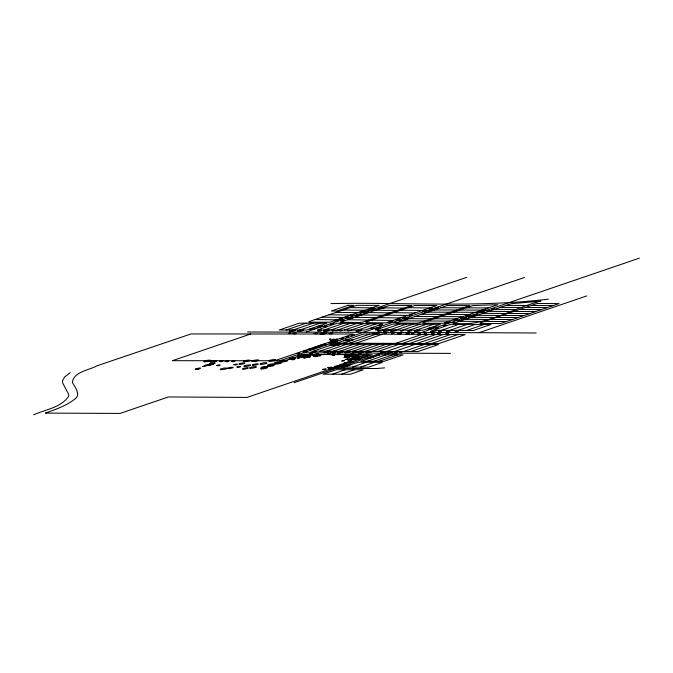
<?xml version="1.0" encoding="UTF-8"?>
<svg xmlns="http://www.w3.org/2000/svg" width="673" height="673" viewBox="0 0 673 673"><rect width="100%" height="100%" fill="white"/><g stroke="black" fill="none" stroke-linecap="round" stroke-linejoin="round"><path stroke-width="1.01" d="M332.765 345.131L332.134 341.245L333.455 339.402L335.44 341.27M70.211 372.665L64.701 376.888L62.379 380.926L62.732 383.072L68.671 394.378L68.646 396.33C60.999 407.636 45.293 409.554 33.65 414.829M332.462 374.205L350.305 374.297L363.21 369.78L336.365 369.662L323.149 374.163L332.462 374.205L345.316 369.704M352.358 367.113L366.137 362.293L382.373 362.352L368.594 367.18L343.928 367.079L358.12 362.251L366.137 362.293M360.476 367.138L374.255 362.31M341.362 374.255L354.267 369.738M315.023 319.549L308.814 321.677L308.924 322.165L329.753 322.216L379.193 305.374L356.766 305.332L315.023 319.549L336.803 319.826M404.002 308.066L411.607 305.466L389.532 305.399L340.143 322.232L359.912 322.527L362.907 322.056L404.002 308.066L382.483 307.805M402.227 320.861L447.217 305.55L469.746 305.592L419.708 322.661L416.722 323.149L395.774 323.057L402.227 320.861L424.671 320.979M427.826 320.979L472.942 305.584L497.793 304.676L443.314 323.284L422.93 323.183L422.812 322.678L427.826 320.979L449.707 321.088M409.697 343.449L438.863 343.567L465.169 334.616L363.538 334.018L336.736 343.163L409.697 343.449L435.986 334.456M250.735 333.985L172.355 360.694L285.108 360.736L303.565 354.452L372.295 354.721L246.974 397.423L168.427 396.952L120.046 413.424L45.369 413.104C55.379 409.428 65.836 406.012 74.367 399.4C81.534 395.017 75.073 387.48 72.373 382.407C73.433 371.765 89.383 370.116 97.047 365.784L190.972 333.959L353.148 334.01L274.727 360.728M286.176 330.006L306.888 329.997L326.834 323.208L299.435 323.141L279.303 329.997L286.176 330.006L306.257 323.166M293.142 329.989L313.138 323.183M300.015 329.997L320.003 323.191M306.257 331.999L466.784 277.318M324.033 330.014L343.659 323.334L382.887 323.898L364.892 330.022L317.32 330.006L337.165 323.233L343.659 323.334M330.897 329.997L350.246 323.419M337.72 330.006L356.732 323.52M408.217 307.687L414.753 305.466L436.878 305.508L385.806 322.905L365.986 322.611L365.919 322.106L408.217 307.687L429.685 307.965M351.306 330.014L369.814 323.713M358.12 330.014L376.3 323.814M279.943 360.728L524.561 277.436M319.734 351.197L340.378 344.181L438.476 344.568L417.84 351.6L313.164 351.18L333.858 344.147L340.378 344.181M343.146 343.18L369.948 334.052M382.104 330.064L399.678 324.075L440.436 324.26L422.863 330.25L375.273 330.022L392.855 324.05L399.678 324.075M349.556 343.205L376.266 334.102M326.296 351.222L346.94 344.197M388.876 330.098L406.458 324.108M355.916 343.238L382.634 334.144M333.177 351.256L353.821 344.223M395.699 330.123L413.23 324.15M339.638 351.281L360.232 344.256M402.479 330.157L420.061 324.167M346.057 351.298L366.692 344.282M409.26 330.191L426.833 324.201M352.467 351.331L373.103 344.298M416.082 330.216L433.614 324.243M358.877 351.356L379.522 344.332M365.296 351.39L385.932 344.357M421.954 332.327L639.35 258.171M476.921 315.351L453.602 323.318C484.577 327.213 511.766 308.335 540.873 301.134L511.059 303.716L476.921 315.351L498.903 315.444M371.706 351.415L392.351 344.391M395.531 343.398L422.064 334.363M378.167 351.432L398.811 344.416M402.563 343.415L428.995 334.414M441.429 330.325L458.961 324.352M450.557 353.392L380.952 353.123L294.269 382.651M386.285 351.466L406.879 344.45M449.648 330.367L467.18 324.394M416.881 343.474L443.28 334.489M394.361 351.508L415.048 344.475M367.248 361.275L386.26 354.797L403.018 354.873L384.005 361.351L360.989 361.258L380.06 354.78L386.26 354.797M457.926 330.401L473.388 330.477L490.869 324.504L450.683 324.319L433.151 330.292L457.926 330.401L475.407 324.428M484.476 321.433L480.076 322.939L480.194 323.452L500.569 323.545L559.053 303.599L537.071 303.506L484.476 321.433L506.416 321.551M424.234 343.508L450.574 334.531M373.759 361.292L392.729 354.831M403.464 351.542L424.15 344.509M466.566 330.46L484.148 324.47M378.832 361.334L397.852 354.856M431.578 343.55L457.817 334.582M410.648 351.567L431.292 344.551M247.639 331.982L479.033 332.681L586.755 295.918M344.483 330.006L363.277 323.629M548.47 299.14C476.248 307.889 403.388 302.076 330.889 303.607M384.569 367.862L376.787 368.526L336.206 368.4M506.138 305.391L528.12 305.483M531.224 305.5L553.206 305.601M500.3 307.384L522.282 307.477M525.386 307.502L547.368 307.595M440.765 307.738L463.117 307.855M466.355 307.822L488.295 307.931M494.504 309.361L516.435 309.479M519.539 309.479L541.471 309.588M459.962 310.017L481.843 310.127M434.321 309.933L456.765 310.026M488.657 311.363L510.546 311.473M513.692 311.473L535.632 311.582M453.518 312.205L475.399 312.322M427.868 312.129L450.321 312.222M482.819 313.357L504.75 313.45M507.854 313.467L529.836 313.568M421.466 314.299L443.869 314.417M447.065 314.4L468.997 314.51M502.008 315.469L523.989 315.561M440.672 316.596L462.553 316.705M415.022 316.495L437.517 316.588M471.083 317.345L493.065 317.446M496.169 317.463L518.151 317.555M434.22 318.783L456.159 318.893M408.57 318.691L431.073 318.783M465.287 319.33L487.218 319.439M490.323 319.456L512.304 319.549M459.449 321.324L481.33 321.433M479.033 332.681L536.204 332.992M303.271 352.778L380.952 353.123M329.635 339.318L337.535 339.369M332.134 341.245L335.381 341.27L336.012 345.156M332.428 343.087L335.684 343.112M329.56 345.114L339.486 345.173M375.484 310.194L396.944 310.455M343.087 309.992L364.909 310.253M393.562 312.676L415.073 312.937M368.476 312.583L389.945 312.844M336.079 312.381L357.859 312.642M361.426 314.972L382.945 315.233M386.277 315.166L407.745 315.427M329.08 314.771L350.86 315.031M371.622 320.155L393.091 320.415M350.137 307.586L371.917 307.864M400.931 310.177L422.358 310.455M354.419 317.362L375.845 317.631M378.949 317.656L400.418 317.925M322.081 317.16L343.81 317.437M347.419 319.751L368.838 320.02M372.825 356.984L373.473 357.127L369.427 357.792L375.618 356.278L371.572 356.942L372.219 357.085M336.912 338.687L337.964 345.165M337.4 345.165L336.761 341.203L333.53 339.234L330.931 341.169L331.57 345.131M334.355 345.148L334.128 343.71L333.615 343.71L333.85 345.14M330.031 338.645L331.082 345.123M195.363 369.149C198.594 370.31 201.479 367.273 195.363 369.149M196.928 368.56C200.15 369.721 203.044 366.684 196.928 368.56M202.59 366.491L204.962 366.188L202.59 366.491M213.274 361.502C216.496 362.671 219.381 359.626 213.274 361.502M219.457 361.46C222.679 362.621 225.564 359.584 219.457 361.46M216.555 365.473C219.785 366.634 222.67 363.597 216.555 365.473M225.152 361.51C228.374 362.68 231.268 359.634 225.152 361.51M231.394 361.502C234.625 362.663 237.51 359.618 231.394 361.502M233.859 364.699C237.081 365.86 239.967 362.823 233.859 364.699M236.997 366.987C240.387 368.215 243.433 365.01 236.997 366.987M288.414 333.455L290.786 333.152L288.414 333.455M292.57 333.53C295.8 334.691 298.686 331.646 292.57 333.53M291.216 359.533C294.446 360.703 297.331 357.657 291.216 359.533M297.062 353.518L299.435 353.216L297.062 353.518M314.165 333.539C317.387 334.7 320.281 331.663 314.165 333.539M317.95 330.805C321.172 331.966 324.066 328.929 317.95 330.805M297.407 358.112L299.779 357.8L297.407 358.112M303.885 351.213L306.981 350.818L303.885 351.213M323.646 326.514C326.876 327.675 329.762 324.638 323.646 326.514M330.325 324.243C333.556 325.404 336.441 322.359 330.325 324.243M303.809 357.952L306.181 357.641L303.809 357.952M334.574 320.853C337.796 322.014 340.681 318.968 334.574 320.853M309.874 353.838L312.247 353.535L309.874 353.838M307.872 357.136L310.245 356.825L307.872 357.136M339.268 319.296C342.49 320.457 345.384 317.42 339.268 319.296M329.198 333.547C332.42 334.708 335.305 331.671 329.198 333.547M312.869 355.537C316.091 356.698 318.977 353.653 312.869 355.537M332.361 330.813L334.733 330.502L332.361 330.813M340.631 320.752C343.861 321.921 346.746 318.876 340.631 320.752M344.652 317.463C347.874 318.623 350.759 315.587 344.652 317.463M313.879 356.404C317.101 357.565 319.995 354.528 313.879 356.404M316.083 353.88L318.455 353.569L316.083 353.88M335.591 330.746L337.964 330.443L335.591 330.746M317.395 355.798C320.626 356.959 323.511 353.922 317.395 355.798M328.441 342.742L332.05 342.279L328.441 342.742M350.583 315.435C353.805 316.596 356.698 313.559 350.583 315.435M340.042 330.763L342.414 330.46L340.042 330.763M334.178 340.748L337.787 340.286L334.178 340.748M327.81 353.88L330.182 353.577L327.81 353.88M340.328 338.746L343.423 338.351L340.328 338.746M347.79 330.771L350.162 330.46L347.79 330.771M366.869 309.908C370.091 311.069 372.977 308.024 366.869 309.908M332.47 353.939L334.851 353.628L332.47 353.939M346.057 336.879L348.631 336.542L346.057 336.879M332.218 355.495L334.59 355.184L332.218 355.495M322.611 369.418C325.833 370.587 328.718 367.542 322.611 369.418M371.269 308.402C374.499 309.563 377.385 306.518 371.269 308.402M351.264 335.003L354.36 334.599L351.264 335.003M371.387 310.287C374.609 311.448 377.494 308.402 371.387 310.287M337.442 353.956L339.815 353.653L337.442 353.956M327.785 367.752C331.007 368.913 333.901 365.876 327.785 367.752M344.046 357.203L346.418 356.9L344.046 357.203M341.934 360.938L344.307 360.635L341.934 360.938M345.215 359.466L347.588 359.163L345.215 359.466M347.075 357.91L349.447 357.607L347.075 357.91M370.596 328.382C373.818 329.543 376.712 326.498 370.596 328.382M350.566 354.301L353.148 353.964L350.566 354.301M344.054 363.109L346.427 362.797L344.054 363.109M341.161 367.138C344.383 368.299 347.276 365.262 341.161 367.138M348.034 360.947C351.256 362.108 354.149 359.071 348.034 360.947M344.685 365.927C347.907 367.088 350.793 364.051 344.685 365.927M372.203 333.522L374.272 333.261L372.203 333.522M379.042 325.53C382.272 326.691 385.158 323.654 379.042 325.53M348.311 364.892L350.692 364.589L348.311 364.892M358.086 354.393L361.182 353.998L358.086 354.393M375.399 333.64C378.621 334.809 381.507 331.764 375.399 333.64M377.898 330.923C381.12 332.083 384.014 329.047 377.898 330.923M389.028 322.165C392.25 323.326 395.144 320.281 389.028 322.165M361.552 357.186C364.774 358.347 367.66 355.31 361.552 357.186M384.157 333.581L386.529 333.27L384.157 333.581M395.842 319.818C399.064 320.987 401.949 317.942 395.842 319.818M393.873 322.603L396.246 322.3L393.873 322.603M367.222 358.255C370.453 359.416 373.338 356.379 367.222 358.255M399.106 320.785L401.478 320.483L399.106 320.785M402.075 317.757C405.297 318.926 408.183 315.881 402.075 317.757M391.501 333.631L393.882 333.328L391.501 333.631M376.047 355.277C379.269 356.438 382.163 353.401 376.047 355.277M409.714 315.267L412.086 314.964L409.714 315.267M397.777 333.707C401.007 334.868 403.893 331.823 397.777 333.707M400.729 330.948L403.11 330.645L400.729 330.948M385.091 354.2C388.313 355.361 391.198 352.324 385.091 354.2M422.316 310.791C425.546 311.952 428.432 308.915 422.316 310.791M407.838 331.023C411.06 332.184 413.945 329.147 407.838 331.023M406.164 333.758C409.386 334.918 412.28 331.882 406.164 333.758M424.478 312.146L426.85 311.843L424.478 312.146M392.569 354.334C395.791 355.504 398.685 352.459 392.569 354.334M428.777 308.629C431.999 309.79 434.893 306.753 428.777 308.629M394.698 352.366L397.078 352.063L394.698 352.366M411.481 333.758L413.853 333.455L411.481 333.758M399.367 352.433L401.747 352.13L399.367 352.433M434.943 308.369C438.165 309.538 441.051 306.493 434.943 308.369M418.009 333.808L420.381 333.505L418.009 333.808M424.209 333.816L426.581 333.514L424.209 333.816M433.589 327.103L435.961 326.792L433.589 327.103M431.536 333.816L433.917 333.514L431.536 333.816M435.902 328.315L438.274 328.012L435.902 328.315M438.426 331.225C441.648 332.386 444.533 329.341 438.426 331.225M443.347 325.715L445.728 325.412L443.347 325.715M437.66 333.892L440.033 333.581L437.66 333.892M453.947 319.986C457.169 321.147 460.054 318.11 453.947 319.986M452.121 322.737L454.494 322.434L452.121 322.737M446.636 331.377C449.858 332.538 452.744 329.492 446.636 331.377M445.871 333.892L448.243 333.589L445.871 333.892M457.547 320.886L459.92 320.584L457.547 320.886M460.357 317.858C463.588 319.027 466.473 315.982 460.357 317.858M455.091 331.326C458.313 332.496 461.198 329.45 455.091 331.326M468.618 317.076L470.991 316.773L468.618 317.076M476.98 312.407L479.353 312.104L476.98 312.407M481.397 312.794L483.769 312.482L481.397 312.794M486.932 310.825L489.313 310.522L486.932 310.825M491.828 309.244L494.209 308.932L491.828 309.244M346.115 339.899L343.81 340.706L350.683 340.748L352.997 339.949L346.115 339.899M348.034 305.306L331.335 311.002L336.921 311.019L353.611 305.332L348.034 305.306M333.362 341.455L332.748 341.455L332.967 342.784L333.572 342.793L333.362 341.455M334.641 343.617L334.809 344.635L334.641 343.617M204.592 361.788A3.508 0.606 -9.2 0 0 210.506 360.686A3.508 0.606 -9.2 0 0 206.67 360.467A3.508 0.606 -9.2 0 0 204.592 361.788M205.492 365.725A2.885 0.496 -9.2 0 0 210.363 364.816A2.885 0.496 -9.2 0 0 207.208 364.64A2.885 0.496 -9.2 0 0 205.492 365.725M208.352 365.153A2.885 0.496 -9.2 0 0 213.215 364.244A2.885 0.496 -9.2 0 0 210.06 364.068A2.885 0.496 -9.2 0 0 208.352 365.153M210.641 361.965A2.885 0.496 -9.2 0 0 215.511 361.048A2.885 0.496 -9.2 0 0 212.357 360.879A2.885 0.496 -9.2 0 0 210.641 361.965M210.102 364.211A2.885 0.496 -9.2 0 0 214.965 363.294A2.885 0.496 -9.2 0 0 211.81 363.126A2.885 0.496 -9.2 0 0 210.102 364.211M356.059 315.898A2.885 0.496 -9.2 0 0 360.93 314.989A2.885 0.496 -9.2 0 0 357.775 314.813A2.885 0.496 -9.2 0 0 356.059 315.898M348.328 318.565A2.885 0.496 -9.2 0 0 353.199 317.656A2.885 0.496 -9.2 0 0 350.044 317.479A2.885 0.496 -9.2 0 0 348.328 318.565M298.232 331.284A2.885 0.496 -9.2 0 0 303.102 330.376A2.885 0.496 -9.2 0 0 299.948 330.199A2.885 0.496 -9.2 0 0 298.232 331.284M310.354 329.534A2.885 0.496 -9.2 0 0 315.225 328.626A2.885 0.496 -9.2 0 0 312.07 328.449A2.885 0.496 -9.2 0 0 310.354 329.534M324.327 331.318A2.885 0.496 -9.2 0 0 329.198 330.409A2.885 0.496 -9.2 0 0 326.043 330.233A2.885 0.496 -9.2 0 0 324.327 331.318M364.101 313.197A2.885 0.496 -9.2 0 0 368.964 312.289A2.885 0.496 -9.2 0 0 365.809 312.112A2.885 0.496 -9.2 0 0 364.101 313.197M290.147 331.343A2.885 0.496 -9.2 0 0 295.018 330.435A2.885 0.496 -9.2 0 0 291.863 330.258A2.885 0.496 -9.2 0 0 290.147 331.343M378.706 308.84A3.508 0.606 -9.2 0 0 384.62 307.738A3.508 0.606 -9.2 0 0 380.783 307.527A3.508 0.606 -9.2 0 0 378.706 308.84M317.505 327.12A2.885 0.496 -9.2 0 0 322.375 326.203A2.885 0.496 -9.2 0 0 319.221 326.035A2.885 0.496 -9.2 0 0 317.505 327.12M360.678 312.39A2.885 0.496 -9.2 0 0 365.548 311.481A2.885 0.496 -9.2 0 0 362.394 311.305A2.885 0.496 -9.2 0 0 360.678 312.39M331.032 352.677A2.885 0.496 -9.2 0 0 335.903 351.769A2.885 0.496 -9.2 0 0 332.748 351.592A2.885 0.496 -9.2 0 0 331.032 352.677M338.006 352.677A2.885 0.496 -9.2 0 0 342.868 351.769A2.885 0.496 -9.2 0 0 339.714 351.592A2.885 0.496 -9.2 0 0 338.006 352.677M354.713 357.573A3.508 0.606 -9.2 0 0 360.627 356.463A3.508 0.606 -9.2 0 0 356.791 356.253A3.508 0.606 -9.2 0 0 354.713 357.573M362.528 356.244A3.508 0.606 -9.2 0 0 368.451 355.142A3.508 0.606 -9.2 0 0 364.615 354.932A3.508 0.606 -9.2 0 0 362.528 356.244M244.577 366.482A3.508 0.606 -9.2 0 0 250.491 365.38A3.508 0.606 -9.2 0 0 246.663 365.17A3.508 0.606 -9.2 0 0 244.577 366.482M351.079 359.079A3.508 0.606 -9.2 0 0 356.993 357.969A3.508 0.606 -9.2 0 0 353.165 357.758A3.508 0.606 -9.2 0 0 351.079 359.079M275.627 364.043A3.508 0.606 -9.2 0 0 281.55 362.94A3.508 0.606 -9.2 0 0 277.713 362.73A3.508 0.606 -9.2 0 0 275.627 364.043M305.635 356.152A3.508 0.606 -9.2 0 0 311.557 355.041A3.508 0.606 -9.2 0 0 307.721 354.831A3.508 0.606 -9.2 0 0 305.635 356.152M347.756 356.387A3.508 0.606 -9.2 0 0 353.67 355.277A3.508 0.606 -9.2 0 0 349.842 355.066A3.508 0.606 -9.2 0 0 347.756 356.387M340.294 365.296A3.508 0.606 -9.2 0 0 346.208 364.194A3.508 0.606 -9.2 0 0 342.38 363.975A3.508 0.606 -9.2 0 0 340.294 365.296M321.214 345.577A2.97 0.513 -9.2 0 0 326.22 344.643A2.97 0.513 -9.2 0 0 322.973 344.458A2.97 0.513 -9.2 0 0 321.214 345.577M315.284 347.621A2.97 0.513 -9.2 0 0 320.289 346.688A2.97 0.513 -9.2 0 0 317.042 346.502A2.97 0.513 -9.2 0 0 315.284 347.621M309.143 349.666A2.97 0.513 -9.2 0 0 314.148 348.732A2.97 0.513 -9.2 0 0 310.909 348.547A2.97 0.513 -9.2 0 0 309.143 349.666M299.409 357.144A3.508 0.606 -9.2 0 0 305.323 356.034A3.508 0.606 -9.2 0 0 301.496 355.824A3.508 0.606 -9.2 0 0 299.409 357.144M252.585 361.527A3.508 0.606 -9.2 0 0 258.499 360.417A3.508 0.606 -9.2 0 0 254.663 360.206A3.508 0.606 -9.2 0 0 252.585 361.527M351.996 356.715A3.508 0.606 -9.2 0 0 357.91 355.613A3.508 0.606 -9.2 0 0 354.082 355.394A3.508 0.606 -9.2 0 0 351.996 356.715M244.072 361.712A3.508 0.606 -9.2 0 0 249.986 360.61A3.508 0.606 -9.2 0 0 246.158 360.4A3.508 0.606 -9.2 0 0 244.072 361.712M301.967 356.917A3.508 0.606 -9.2 0 0 307.889 355.807A3.508 0.606 -9.2 0 0 304.053 355.596A3.508 0.606 -9.2 0 0 301.967 356.917M348.21 362.554A2.885 0.496 -9.2 0 0 353.081 361.645A2.885 0.496 -9.2 0 0 349.926 361.468A2.885 0.496 -9.2 0 0 348.21 362.554M281.592 361.948A3.508 0.606 -9.2 0 0 287.514 360.846A3.508 0.606 -9.2 0 0 283.678 360.635A3.508 0.606 -9.2 0 0 281.592 361.948M345.047 355.832A2.885 0.496 -9.2 0 0 349.91 354.923A2.885 0.496 -9.2 0 0 346.755 354.747A2.885 0.496 -9.2 0 0 345.047 355.832M261.351 368.922A3.508 0.606 -9.2 0 0 267.265 367.811A3.508 0.606 -9.2 0 0 263.429 367.601A3.508 0.606 -9.2 0 0 261.351 368.922M304.583 357.161A3.508 0.606 -9.2 0 0 310.497 356.059A3.508 0.606 -9.2 0 0 306.661 355.84A3.508 0.606 -9.2 0 0 304.583 357.161M250.331 368.24A3.508 0.606 -9.2 0 0 256.245 367.138A3.508 0.606 -9.2 0 0 252.409 366.92A3.508 0.606 -9.2 0 0 250.331 368.24M298.206 356.32A3.508 0.606 -9.2 0 0 304.12 355.218A3.508 0.606 -9.2 0 0 300.293 355.008A3.508 0.606 -9.2 0 0 298.206 356.32M345.468 352.753A2.885 0.496 -9.2 0 0 350.33 351.836A2.885 0.496 -9.2 0 0 347.175 351.668A2.885 0.496 -9.2 0 0 345.468 352.753M353.266 352.753A2.885 0.496 -9.2 0 0 358.129 351.844A2.885 0.496 -9.2 0 0 354.974 351.668A2.885 0.496 -9.2 0 0 353.266 352.753M359.273 352.812A2.885 0.496 -9.2 0 0 364.143 351.895A2.885 0.496 -9.2 0 0 360.989 351.727A2.885 0.496 -9.2 0 0 359.273 352.812M381.364 352.921A2.885 0.496 -9.2 0 0 386.226 352.013A2.885 0.496 -9.2 0 0 383.072 351.836A2.885 0.496 -9.2 0 0 381.364 352.921M311.128 352.618A2.885 0.496 -9.2 0 0 315.999 351.701A2.885 0.496 -9.2 0 0 312.844 351.533A2.885 0.496 -9.2 0 0 311.128 352.618M355.117 359.567A3.508 0.606 -9.2 0 0 361.031 358.465A3.508 0.606 -9.2 0 0 357.203 358.255A3.508 0.606 -9.2 0 0 355.117 359.567M253.031 365.237A2.97 0.513 -9.2 0 0 258.037 364.295A2.97 0.513 -9.2 0 0 254.798 364.118A2.97 0.513 -9.2 0 0 253.031 365.237M348.934 356.816A3.508 0.606 -9.2 0 0 354.848 355.706A3.508 0.606 -9.2 0 0 351.012 355.495A3.508 0.606 -9.2 0 0 348.934 356.816M329.644 368.997A3.508 0.606 -9.2 0 0 335.566 367.887A3.508 0.606 -9.2 0 0 331.73 367.677A3.508 0.606 -9.2 0 0 329.644 368.997M268.148 366.549A3.508 0.606 -9.2 0 0 274.062 365.439A3.508 0.606 -9.2 0 0 270.235 365.229A3.508 0.606 -9.2 0 0 268.148 366.549M243.172 369.115A2.97 0.513 -9.2 0 0 248.177 368.173A2.97 0.513 -9.2 0 0 244.93 367.996A2.97 0.513 -9.2 0 0 243.172 369.115M220.946 369.637A3.508 0.606 -9.2 0 0 226.86 368.526A3.508 0.606 -9.2 0 0 223.024 368.316A3.508 0.606 -9.2 0 0 220.946 369.637M274.954 363.302A2.97 0.513 -9.2 0 0 279.96 362.36A2.97 0.513 -9.2 0 0 276.721 362.183A2.97 0.513 -9.2 0 0 274.954 363.302M324.26 352.669A2.885 0.496 -9.2 0 0 329.131 351.76A2.885 0.496 -9.2 0 0 325.976 351.584A2.885 0.496 -9.2 0 0 324.26 352.669M366.507 352.812A2.885 0.496 -9.2 0 0 371.37 351.903A2.885 0.496 -9.2 0 0 368.215 351.727A2.885 0.496 -9.2 0 0 366.507 352.812M388.128 352.921A2.885 0.496 -9.2 0 0 392.998 352.013A2.885 0.496 -9.2 0 0 389.844 351.836A2.885 0.496 -9.2 0 0 388.128 352.921M261.78 367.778A2.97 0.513 -9.2 0 0 266.786 366.844A2.97 0.513 -9.2 0 0 263.547 366.667A2.97 0.513 -9.2 0 0 261.78 367.778M353.805 358.406A3.508 0.606 -9.2 0 0 359.719 357.296A3.508 0.606 -9.2 0 0 355.882 357.085A3.508 0.606 -9.2 0 0 353.805 358.406M260.796 364.312A3.508 0.606 -9.2 0 0 266.71 363.21A3.508 0.606 -9.2 0 0 262.874 362.999A3.508 0.606 -9.2 0 0 260.796 364.312M239.613 364.345A2.97 0.513 -9.2 0 0 244.619 363.403A2.97 0.513 -9.2 0 0 241.38 363.227A2.97 0.513 -9.2 0 0 239.613 364.345M289.836 359.256A3.508 0.606 -9.2 0 0 295.75 358.145A3.508 0.606 -9.2 0 0 291.922 357.935A3.508 0.606 -9.2 0 0 289.836 359.256M227.97 368.611A2.97 0.513 -9.2 0 0 232.976 367.677A2.97 0.513 -9.2 0 0 229.737 367.5A2.97 0.513 -9.2 0 0 227.97 368.611M269.511 361.191A3.508 0.606 -9.2 0 0 275.434 360.08A3.508 0.606 -9.2 0 0 271.598 359.87A3.508 0.606 -9.2 0 0 269.511 361.191M348.698 359.979A3.508 0.606 -9.2 0 0 354.612 358.869A3.508 0.606 -9.2 0 0 350.776 358.659A3.508 0.606 -9.2 0 0 348.698 359.979M268.317 365.498A3.508 0.606 -9.2 0 0 274.231 364.396A3.508 0.606 -9.2 0 0 270.403 364.177A3.508 0.606 -9.2 0 0 268.317 365.498M335.356 366.92A3.508 0.606 -9.2 0 0 341.278 365.809A3.508 0.606 -9.2 0 0 337.442 365.599A3.508 0.606 -9.2 0 0 335.356 366.92M431.183 331.646A2.885 0.496 -9.2 0 0 436.054 330.729A2.885 0.496 -9.2 0 0 432.899 330.561A2.885 0.496 -9.2 0 0 431.183 331.646M481.077 311.187A2.885 0.496 -9.2 0 0 485.94 310.278A2.885 0.496 -9.2 0 0 482.785 310.102A2.885 0.496 -9.2 0 0 481.077 311.187M472.446 315.982A2.885 0.496 -9.2 0 0 477.317 315.073A2.885 0.496 -9.2 0 0 474.162 314.897A2.885 0.496 -9.2 0 0 472.446 315.982M462.351 319.465A2.885 0.496 -9.2 0 0 467.222 318.556A2.885 0.496 -9.2 0 0 464.067 318.379A2.885 0.496 -9.2 0 0 462.351 319.465M445.341 323.292A2.885 0.496 -9.2 0 0 450.212 322.384A2.885 0.496 -9.2 0 0 447.057 322.207A2.885 0.496 -9.2 0 0 445.341 323.292M428.381 329.114A2.885 0.496 -9.2 0 0 433.252 328.205A2.885 0.496 -9.2 0 0 430.097 328.029A2.885 0.496 -9.2 0 0 428.381 329.114M414.98 331.537A2.885 0.496 -9.2 0 0 419.851 330.628A2.885 0.496 -9.2 0 0 416.696 330.451A2.885 0.496 -9.2 0 0 414.98 331.537M383.904 331.419A2.885 0.496 -9.2 0 0 388.775 330.51A2.885 0.496 -9.2 0 0 385.621 330.334A2.885 0.496 -9.2 0 0 383.904 331.419M429.744 310.581A2.885 0.496 -9.2 0 0 434.615 309.673A2.885 0.496 -9.2 0 0 431.46 309.496A2.885 0.496 -9.2 0 0 429.744 310.581M404.423 319.221A2.885 0.496 -9.2 0 0 409.293 318.312A2.885 0.496 -9.2 0 0 406.139 318.136A2.885 0.496 -9.2 0 0 404.423 319.221M375.568 329.021A2.885 0.496 -9.2 0 0 380.438 328.113A2.885 0.496 -9.2 0 0 377.284 327.936A2.885 0.496 -9.2 0 0 375.568 329.021M320.735 334.178A3.508 0.606 -9.2 0 0 326.649 333.068A3.508 0.606 -9.2 0 0 322.813 332.857A3.508 0.606 -9.2 0 0 320.735 334.178M391.24 331.419A2.885 0.496 -9.2 0 0 396.111 330.51A2.885 0.496 -9.2 0 0 392.956 330.334A2.885 0.496 -9.2 0 0 391.24 331.419M356.505 331.335A2.885 0.496 -9.2 0 0 361.376 330.426A2.885 0.496 -9.2 0 0 358.221 330.25A2.885 0.496 -9.2 0 0 356.505 331.335M466.313 316.175A2.885 0.496 -9.2 0 0 471.184 315.267A2.885 0.496 -9.2 0 0 468.029 315.09A2.885 0.496 -9.2 0 0 466.313 316.175"/></g></svg>
